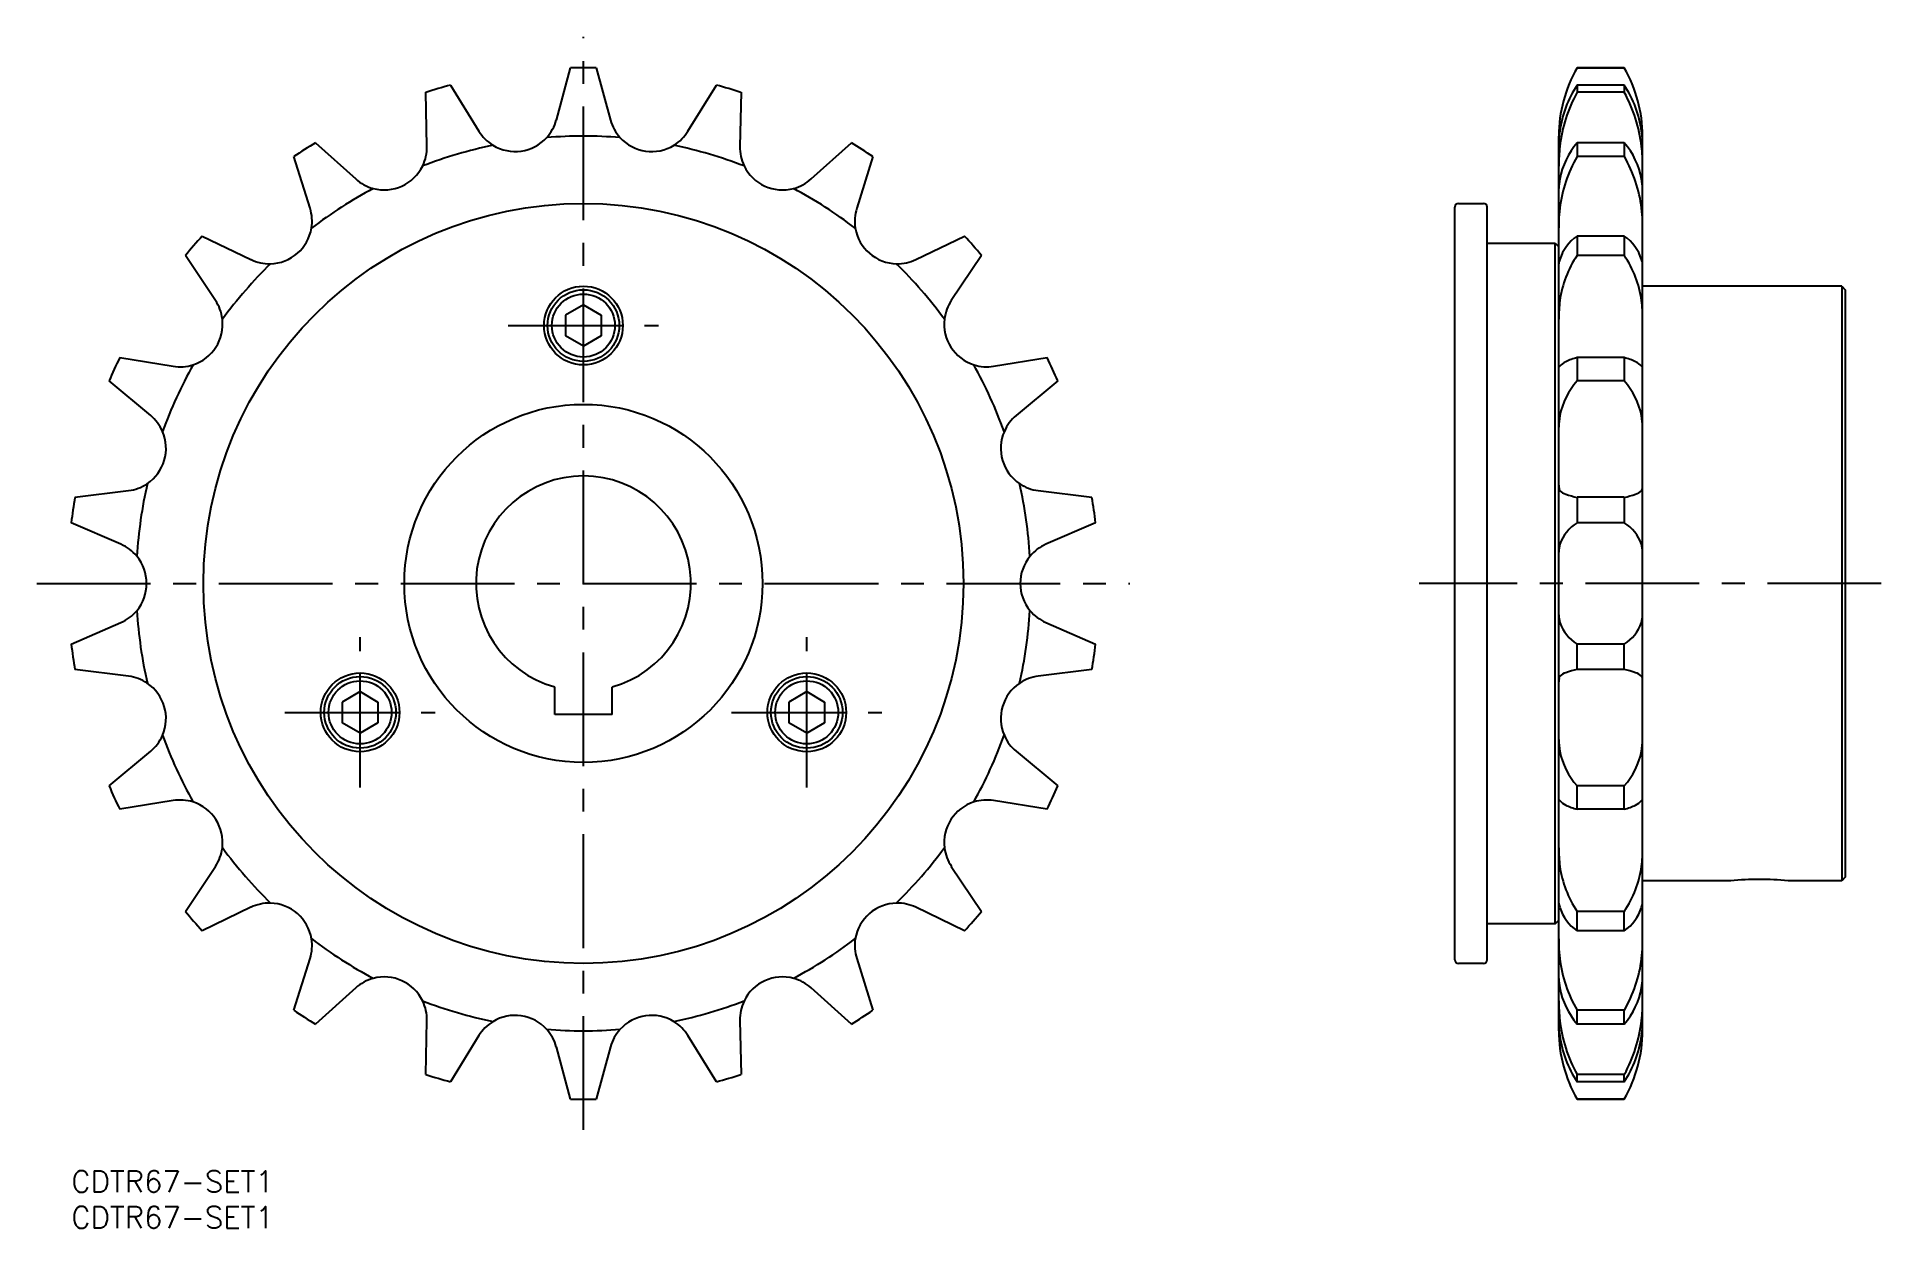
# Model space of a CAD drawing. Extents: x -5 to 253, y -8 to 158.
import ezdxf

# ---------------------------------------------------------------- set-up
doc = ezdxf.new("R2010")
doc.units = 0
doc.header["$LTSCALE"] = 0.5
doc.linetypes.add('CENTER', pattern=[50.8, 31.75, -6.35, 6.35, -6.35])
for name, color, linetype in [('MSM_CENTER', 1, 'CENTER'), ('MSM_CONTINUOUS', 7, 'CONTINUOUS'), ('MSM_PART_NUMBER', 7, 'CONTINUOUS')]:
    doc.layers.add(name, color=color, linetype=linetype)
doc.styles.get("Standard").update_dxf_attribs({"font": 'txt.shx', "height": 3, "bigfont": 'bigfont.shx'})

# ---------------------------------------------------------------- blocks, each defined once
blk = doc.blocks.new('*U9')
at = {"layer": 'MSM_PART_NUMBER'}
blk.add_text('CDTR67-SET1', height=3, dxfattribs=at).set_placement((0, -3))
blk = doc.blocks.new('*U10')
at = {"layer": 'MSM_PART_NUMBER'}
blk.add_text('CDTR67-SET1', height=3, dxfattribs=at).set_placement((0, -8))

msp = doc.modelspace()

# ---------------------------------------------------------------- linework, layer by layer
at = {"layer": 'MSM_CENTER'}
for p, q in [((71.5, 5.7), (71.5, 158.3)), ((61, 118), (82, 118)), ((-4.8, 82), (147.8, 82)), ((252.67, 82), (188.17, 82)), ((40.32, 53.5), (40.32, 74.5)), ((102.68, 53.5), (102.68, 74.5)), ((29.82, 64), (50.82, 64)), ((92.18, 64), (113.18, 64))]:
    msp.add_line(p, q, dxfattribs=at)
at = {"layer": 'MSM_CONTINUOUS'}
for p, q in [((67.72, 146.68), (69.71, 153.98)), ((73.29, 153.98), (75.28, 146.68)), ((210.22, 154), (216.81, 154)), ((210.22, 154), (210.22, 153.98)), ((216.81, 153.98), (210.22, 153.98)), ((216.81, 154), (216.81, 153.98)), ((49.65, 143), (49.5, 150.56)), ((52.94, 151.57), (56.9, 145.13)), ((86.1, 145.13), (90.06, 151.57)), ((93.5, 150.56), (93.35, 143)), ((210.22, 151.57), (210.22, 150.56)), ((216.81, 151.57), (210.22, 151.57)), ((216.81, 150.56), (210.22, 150.56)), ((216.81, 151.57), (216.81, 150.56)), ((207.67, 19.55), (207.67, 144.45)), ((219.37, 19.55), (219.37, 144.45)), ((34.09, 143.52), (39.71, 138.46)), ((103.29, 138.46), (108.91, 143.52)), ((210.22, 143.52), (210.22, 141.58)), ((216.81, 143.52), (210.22, 143.52)), ((216.81, 143.52), (216.81, 141.58)), ((33.35, 134.37), (31.08, 141.58)), ((111.92, 141.58), (109.65, 134.37)), ((216.81, 141.58), (210.22, 141.58)), ((193.17, 29.45), (193.17, 134.55)), ((193.67, 135.05), (197.17, 135.05)), ((197.67, 29.45), (197.67, 134.55)), ((18.28, 130.49), (25.09, 127.21)), ((117.91, 127.21), (124.72, 130.49)), ((197.67, 129.5), (207.17, 129.5)), ((207.17, 129.5), (207.67, 129)), ((207.17, 34.5), (207.17, 129.5)), ((210.22, 130.49), (210.22, 127.78)), ((216.81, 130.49), (210.22, 130.49)), ((216.81, 130.49), (216.81, 127.78)), ((20.14, 121.5), (15.93, 127.78)), ((127.07, 127.78), (122.86, 121.5)), ((216.81, 127.78), (210.22, 127.78)), ((247.17, 123.5), (219.37, 123.5)), ((247.17, 123.5), (247.67, 123)), ((247.17, 123.5), (247.17, 40.5)), ((247.67, 123), (247.67, 41)), ((71.5, 120.89), (69, 119.44)), ((69, 119.44), (69, 116.56)), ((71.5, 120.89), (74, 119.44)), ((74, 119.44), (74, 116.56)), ((71.5, 115.11), (69, 116.56)), ((74, 116.56), (71.5, 115.11)), ((6.77, 113.53), (14.23, 112.31)), ((128.77, 112.31), (136.23, 113.53)), ((216.81, 113.53), (210.22, 113.53)), ((210.22, 113.53), (210.22, 110.27)), ((216.81, 113.53), (216.81, 110.27)), ((11.09, 105.43), (5.28, 110.27)), ((137.72, 110.27), (131.91, 105.43)), ((216.81, 110.27), (210.22, 110.27)), ((0.51, 94.02), (8.01, 94.95)), ((134.99, 94.95), (142.49, 94.02)), ((216.81, 94.02), (210.22, 94.02)), ((210.22, 94.02), (210.22, 90.47)), ((216.81, 94.02), (216.81, 90.47)), ((6.94, 87.46), (0, 90.47)), ((143, 90.47), (136.06, 87.46)), ((216.81, 90.47), (210.22, 90.47)), ((0, 73.53), (6.94, 76.54)), ((136.06, 76.54), (143, 73.53)), ((210.22, 69.98), (210.22, 73.53)), ((216.81, 73.53), (210.22, 73.53)), ((216.81, 69.98), (216.81, 73.53)), ((8.01, 69.05), (0.51, 69.98)), ((142.49, 69.98), (134.99, 69.05)), ((216.81, 69.98), (210.22, 69.98)), ((67.5, 63.7), (67.5, 67.54)), ((75.5, 63.7), (75.5, 67.54)), ((40.32, 66.89), (37.82, 65.44)), ((37.82, 65.44), (37.82, 62.56)), ((40.32, 66.89), (42.82, 65.44)), ((42.82, 65.44), (42.82, 62.56)), ((102.68, 66.89), (100.18, 65.44)), ((100.18, 65.44), (100.18, 62.56)), ((102.68, 66.89), (105.18, 65.44)), ((105.18, 65.44), (105.18, 62.56)), ((40.32, 61.11), (37.82, 62.56)), ((42.82, 62.56), (40.32, 61.11)), ((75.5, 63.7), (67.5, 63.7)), ((102.68, 61.11), (100.18, 62.56)), ((105.18, 62.56), (102.68, 61.11)), ((5.28, 53.73), (11.09, 58.57)), ((131.91, 58.57), (137.72, 53.73)), ((14.23, 51.69), (6.77, 50.47)), ((136.23, 50.47), (128.77, 51.69)), ((210.22, 50.47), (210.22, 53.73)), ((216.81, 53.73), (210.22, 53.73)), ((216.81, 50.47), (216.81, 53.73)), ((216.81, 50.47), (210.22, 50.47)), ((15.93, 36.22), (20.14, 42.5)), ((122.86, 42.5), (127.07, 36.22)), ((231.67, 40.5), (219.37, 40.5)), ((247.17, 40.5), (239.67, 40.5)), ((247.17, 40.5), (239.67, 40.5)), ((247.67, 41), (247.17, 40.5)), ((25.09, 36.79), (18.28, 33.51)), ((124.72, 33.51), (117.91, 36.79)), ((210.22, 33.51), (210.22, 36.22)), ((216.81, 36.22), (210.22, 36.22)), ((216.81, 33.51), (216.81, 36.22)), ((207.17, 34.5), (197.67, 34.5)), ((207.17, 34.5), (207.67, 35)), ((216.81, 33.51), (210.22, 33.51)), ((31.08, 22.42), (33.35, 29.63)), ((109.65, 29.63), (111.92, 22.42)), ((197.17, 28.95), (193.67, 28.95)), ((39.71, 25.54), (34.09, 20.48)), ((108.91, 20.48), (103.29, 25.54)), ((49.5, 13.44), (49.65, 21)), ((93.35, 21), (93.5, 13.44)), ((210.22, 20.48), (210.22, 22.42)), ((216.81, 22.42), (210.22, 22.42)), ((216.81, 20.48), (216.81, 22.42)), ((56.9, 18.87), (52.94, 12.43)), ((90.06, 12.43), (86.1, 18.87)), ((216.81, 20.48), (210.22, 20.48)), ((69.71, 10.02), (67.72, 17.32)), ((75.28, 17.32), (73.29, 10.02)), ((210.22, 12.43), (210.22, 13.44)), ((216.81, 13.44), (210.22, 13.44)), ((216.81, 12.43), (216.81, 13.44)), ((216.81, 12.43), (210.22, 12.43)), ((210.22, 10), (210.22, 10.02)), ((216.81, 10.02), (210.22, 10.02)), ((210.22, 10), (216.81, 10)), ((216.81, 10), (216.81, 10.02))]:
    msp.add_line(p, q, dxfattribs=at)
for centre, radius in [((71.5, 82), 53.05), ((71.5, 118), 5.5), ((71.5, 118), 5), ((71.5, 118), 4.4), ((71.5, 82), 25), ((40.32, 64), 5.5), ((40.32, 64), 5), ((40.32, 64), 4.4), ((102.68, 64), 5.5), ((102.68, 64), 5), ((102.68, 64), 4.4)]:
    msp.add_circle(centre, radius, dxfattribs=at)
for centre, radius, start, end in [((71.5, 82), 72, 88.5745, 91.4255), ((227.03, 144.37), 19.37, 150.2512, 179.7565), ((200, 144.37), 19.37, 0.2435, 29.7488), ((71.5, 82), 72, 104.9381, 107.7891), ((71.5, 82), 72, 72.2109, 75.0619), ((223.36, 142.98), 15.7, 146.8265, 172.1249), ((228.18, 140.67), 20.5, 151.1541, 173.473), ((203.67, 142.98), 15.7, 7.8751, 33.1735), ((198.86, 140.67), 20.5, 6.527, 28.8459), ((61.97, 148.25), 5.95, 211.6118, 238.3314), ((61.97, 148.25), 5.95, 238.3314, 318.0322), ((71.5, 82), 62.45, 85.2956, 94.7044), ((61.97, 148.25), 5.95, 318.0322, 344.7518), ((81.03, 148.25), 5.95, 195.2482, 221.9678), ((81.03, 148.25), 5.96, 221.9678, 301.6686), ((81.03, 148.25), 5.95, 301.6686, 328.3882), ((222.13, 143.11), 14.47, 171.9755, 179.7874), ((204.9, 143.11), 14.47, 0.2126, 8.0245), ((71.5, 82), 72, 121.3018, 124.1528), ((71.5, 82), 62.45, 101.6592, 111.0681), ((43.7, 142.88), 5.95, 334.3958, 1.1155), ((71.5, 82), 62.45, 68.9319, 78.3408), ((99.3, 142.88), 5.95, 178.8845, 205.6042), ((71.5, 82), 72, 55.8472, 58.6982), ((231.08, 140.42), 23.41, 173.6857, 180.3607), ((218.5, 136.47), 10.87, 139.591, 169.4776), ((208.54, 136.47), 10.87, 10.5224, 40.409), ((195.96, 140.42), 23.41, 359.6393, 6.3143), ((43.7, 142.88), 5.95, 254.6951, 334.3958), ((99.3, 142.88), 5.95, 205.6042, 285.3049), ((226.6, 132.1), 18.93, 149.9287, 173.1067), ((200.44, 132.1), 18.93, 6.8933, 30.0713), ((71.5, 82), 62.45, 118.0229, 127.4317), ((43.7, 142.88), 5.95, 227.9755, 254.6951), ((71.5, 82), 62.45, 52.5683, 61.9771), ((99.3, 142.88), 5.95, 285.3049, 312.0245), ((215.86, 136.93), 8.2, 169.2456, 178.5999), ((211.17, 136.93), 8.2, 1.4001, 10.7544), ((27.67, 132.58), 5.95, 350.7595, 17.4791), ((115.33, 132.58), 5.95, 162.5209, 189.2405), ((193.67, 134.55), 0.5, 90, 180), ((197.17, 134.55), 0.5, 0, 90), ((227.41, 132.07), 19.74, 173.2997, 178.5073), ((199.62, 132.07), 19.74, 1.4927, 6.7003), ((27.67, 132.58), 5.95, 271.0587, 350.7595), ((115.33, 132.58), 5.95, 189.2405, 268.9413), ((239.46, 131.66), 31.8, 178.3321, 180.0555), ((187.57, 131.66), 31.8, 359.9445, 1.6679), ((71.5, 82), 72, 137.6654, 140.5164), ((71.5, 82), 72, 39.4836, 42.3346), ((213.92, 125.24), 6.43, 125.1948, 162.0822), ((213.11, 125.24), 6.43, 17.9178, 54.8052), ((71.5, 82), 62.45, 134.3865, 143.7953), ((27.67, 132.58), 5.95, 244.3391, 271.0587), ((71.5, 82), 62.45, 36.2047, 45.6135), ((115.33, 132.58), 5.95, 268.9413, 295.6609), ((219.53, 124.07), 12.14, 164.9869, 167.8311), ((222.74, 119.37), 15.08, 146.1134, 171.8874), ((204.3, 119.37), 15.08, 8.1126, 33.8866), ((207.5, 124.07), 12.14, 12.1689, 15.0131), ((15.19, 118.19), 5.95, 7.1231, 33.8427), ((127.81, 118.19), 5.95, 146.1573, 172.8769), ((226.75, 119.17), 19.08, 172.9669, 180.8338), ((200.29, 119.17), 19.08, 359.1662, 7.0331), ((15.19, 118.19), 5.95, 287.4224, 7.1231), ((127.81, 118.19), 5.95, 172.8769, 252.5776), ((71.5, 82), 72, 154.0291, 156.88), ((71.5, 82), 72, 23.12, 25.9709), ((212.68, 104.59), 9.27, 105.3929, 115.801), ((214.35, 104.59), 9.27, 64.199, 74.6071), ((71.5, 82), 62.45, 150.7501, 160.159), ((15.19, 118.19), 5.95, 260.7027, 287.4224), ((71.5, 82), 62.45, 19.841, 29.2499), ((127.81, 118.19), 5.95, 252.5776, 279.2973), ((208.95, 112.48), 1.28, 181.681, 187.985), ((207.84, 112.32), 0.158, 188.1128, 207.837), ((207.72, 112.26), 0.0298, 205.1232, 266.7589), ((207.71, 112.29), 0.0628, 277.5503, 317.0006), ((207.5, 112.52), 0.372, 313.6787, 325.5851), ((209.58, 110.83), 2.31, 113.8767, 140.1057), ((217.46, 110.83), 2.31, 39.8943, 66.1233), ((219.53, 112.52), 0.372, 214.4149, 226.3213), ((219.32, 112.29), 0.0628, 222.9994, 262.4497), ((219.31, 112.26), 0.0298, 273.2411, 334.8768), ((219.2, 112.32), 0.158, 332.163, 351.8872), ((218.09, 112.48), 1.28, 352.015, 358.319), ((217.82, 103.46), 10.2, 138.1576, 168.8834), ((209.21, 103.46), 10.2, 11.1166, 41.8424), ((7.28, 100.86), 5.95, 303.786, 23.4867), ((7.28, 100.86), 5.95, 23.4867, 50.2064), ((135.72, 100.86), 5.95, 156.5133, 236.214), ((135.72, 100.86), 5.95, 129.7936, 156.5133), ((220.64, 103.5), 12.98, 171.4272, 178.6732), ((206.39, 103.5), 12.98, 1.3268, 8.5728), ((7.28, 100.86), 5.95, 277.0664, 303.786), ((71.5, 82), 62.45, 167.1138, 176.5226), ((71.5, 82), 15, 285.466, 254.534), ((71.5, 82), 62.45, 3.4774, 12.8862), ((135.72, 100.86), 5.95, 236.214, 262.9336), ((212.7, 95.83), 5.03, 181.0801, 186.3665), ((208.31, 95.3), 0.617, 182.468, 215.0682), ((218.72, 95.3), 0.617, 324.9318, 357.532), ((214.34, 95.83), 5.03, 353.6335, 358.9199), ((71.5, 82), 72, 170.3927, 173.2437), ((71.5, 82), 72, 6.7563, 9.6073), ((209.37, 96.69), 2.34, 228.2777, 252.0437), ((212.51, 105), 11.22, 249.8436, 258.2176), ((214.52, 105), 11.22, 281.7824, 290.1564), ((217.67, 96.69), 2.34, 287.9563, 311.7223), ((213.41, 85.45), 5.95, 122.3854, 160.1693), ((213.63, 85.45), 5.95, 19.8307, 57.6146), ((4.57, 82), 5.95, 39.8504, 66.57), ((4.57, 82), 5.95, 320.1496, 39.8504), ((138.43, 82), 5.95, 140.1496, 219.8504), ((138.43, 82), 5.95, 113.43, 140.1496), ((214.21, 86.08), 6.55, 167.7901, 177.445), ((212.83, 86.08), 6.55, 2.555, 12.2099), ((4.57, 82), 5.95, 293.43, 320.1496), ((71.5, 82), 62.45, 183.4774, 192.8862), ((71.5, 82), 62.45, 347.1138, 356.5226), ((138.43, 82), 5.95, 219.8504, 246.57), ((214.21, 77.92), 6.55, 182.555, 192.2099), ((212.83, 77.92), 6.55, 347.7901, 357.445), ((213.41, 78.55), 5.95, 199.8307, 237.6146), ((213.63, 78.55), 5.95, 302.3854, 340.1693), ((71.5, 82), 72, 186.7563, 189.6073), ((71.5, 82), 72, 350.3927, 353.2437), ((209.37, 67.31), 2.34, 107.9563, 131.7223), ((212.51, 59), 11.22, 101.7824, 110.1564), ((214.52, 59), 11.22, 69.8436, 78.2176), ((217.67, 67.31), 2.34, 48.2777, 72.0437), ((7.28, 63.14), 5.95, 56.214, 82.9336), ((7.28, 63.14), 5.95, 336.5133, 56.214), ((135.72, 63.14), 5.95, 123.786, 203.4867), ((135.72, 63.14), 5.95, 97.0664, 123.786), ((212.7, 68.17), 5.03, 173.6335, 178.9199), ((208.31, 68.7), 0.617, 144.9318, 177.532), ((218.72, 68.7), 0.617, 2.468, 35.0682), ((214.34, 68.17), 5.03, 1.0801, 6.3665), ((7.28, 63.14), 5.95, 309.7936, 336.5133), ((71.5, 82), 62.45, 199.841, 209.2499), ((71.5, 82), 62.45, 330.7501, 340.159), ((135.72, 63.14), 5.95, 203.4867, 230.2064), ((220.64, 60.5), 12.98, 181.3268, 188.5728), ((206.39, 60.5), 12.98, 351.4272, 358.6732), ((217.82, 60.54), 10.2, 191.1166, 221.8424), ((209.21, 60.54), 10.2, 318.1576, 348.8834), ((71.5, 82), 72, 203.12, 205.9709), ((15.19, 45.81), 5.95, 72.5776, 99.2973), ((15.19, 45.81), 5.95, 352.8769, 72.5776), ((127.81, 45.81), 5.95, 107.4224, 187.1231), ((127.81, 45.81), 5.95, 80.7027, 107.4224), ((71.5, 82), 72, 334.0291, 336.88), ((208.95, 51.52), 1.28, 172.015, 178.319), ((207.84, 51.68), 0.158, 152.163, 171.8872), ((207.72, 51.74), 0.0298, 93.2411, 154.8768), ((207.71, 51.71), 0.0628, 42.9994, 82.4497), ((207.5, 51.48), 0.372, 34.4149, 46.3213), ((209.58, 53.17), 2.31, 219.8943, 246.1233), ((217.46, 53.17), 2.31, 293.8767, 320.1057), ((219.53, 51.48), 0.372, 133.6787, 145.5851), ((219.32, 51.71), 0.0628, 97.5503, 137.0006), ((219.31, 51.74), 0.0298, 25.1232, 86.7589), ((219.2, 51.68), 0.158, 8.1128, 27.837), ((218.09, 51.52), 1.28, 1.681, 7.985), ((212.68, 59.41), 9.27, 244.199, 254.6071), ((214.35, 59.41), 9.27, 285.3929, 295.801), ((15.19, 45.81), 5.95, 326.1573, 352.8769), ((71.5, 82), 62.45, 216.2047, 225.6135), ((71.5, 82), 62.45, 314.3865, 323.7953), ((127.81, 45.81), 5.95, 187.1231, 213.8427), ((226.75, 44.83), 19.08, 179.1662, 187.0331), ((200.29, 44.83), 19.08, 352.9669, 0.8338), ((222.74, 44.63), 15.08, 188.1126, 213.8866), ((204.3, 44.63), 15.08, 326.1134, 351.8874), ((235.67, -4.74), 45.41, 84.9467, 95.0533), ((71.5, 82), 72, 219.4836, 222.3346), ((27.67, 31.42), 5.95, 88.9413, 115.6609), ((27.67, 31.42), 5.95, 9.2405, 88.9413), ((115.33, 31.42), 5.95, 91.0587, 170.7595), ((115.33, 31.42), 5.95, 64.3391, 91.0587), ((71.5, 82), 72, 317.6654, 320.5164), ((219.53, 39.93), 12.14, 192.1689, 195.0131), ((213.92, 38.76), 6.43, 197.9178, 234.8052), ((213.11, 38.76), 6.43, 305.1948, 342.0822), ((207.5, 39.93), 12.14, 344.9869, 347.8311), ((27.67, 31.42), 5.95, 342.5209, 9.2405), ((71.5, 82), 62.45, 232.5683, 241.9771), ((71.5, 82), 62.45, 298.0229, 307.4317), ((115.33, 31.42), 5.95, 170.7595, 197.4791), ((239.46, 32.34), 31.8, 179.9445, 181.6679), ((227.41, 31.93), 19.74, 181.4927, 186.7003), ((199.62, 31.93), 19.74, 353.2997, 358.5073), ((187.57, 32.34), 31.8, 358.3321, 0.0555), ((193.67, 29.45), 0.5, 180, 270), ((197.17, 29.45), 0.5, 270, 0), ((226.6, 31.9), 18.93, 186.8933, 210.0713), ((200.44, 31.9), 18.93, 329.9287, 353.1067), ((43.7, 21.12), 5.95, 105.3049, 132.0245), ((43.7, 21.12), 5.95, 25.6042, 105.3049), ((99.3, 21.12), 5.95, 74.6951, 154.3958), ((99.3, 21.12), 5.95, 47.9755, 74.6951), ((215.86, 27.07), 8.2, 181.4001, 190.7544), ((211.17, 27.07), 8.2, 349.2456, 358.5999), ((71.5, 82), 62.45, 248.9319, 258.3408), ((43.7, 21.12), 5.95, 358.8845, 25.6042), ((71.5, 82), 62.45, 281.6592, 291.0681), ((99.3, 21.12), 5.95, 154.3958, 181.1155), ((231.08, 23.58), 23.41, 179.6393, 186.3143), ((218.5, 27.53), 10.87, 190.5224, 220.409), ((208.54, 27.53), 10.87, 319.591, 349.4776), ((195.96, 23.58), 23.41, 353.6857, 0.3607), ((71.5, 82), 72, 235.8472, 238.6982), ((61.97, 15.75), 5.95, 121.6686, 148.3882), ((61.97, 15.75), 5.95, 41.9678, 121.6686), ((81.03, 15.75), 5.95, 58.3314, 138.0322), ((81.03, 15.75), 5.95, 31.6118, 58.3314), ((71.5, 82), 72, 301.3018, 304.1528), ((222.13, 20.89), 14.47, 180.2126, 188.0245), ((228.18, 23.33), 20.5, 186.527, 208.8459), ((198.86, 23.33), 20.5, 331.1541, 353.473), ((204.9, 20.89), 14.47, 351.9755, 359.7874), ((71.5, 82), 62.45, 265.2956, 274.7044), ((61.97, 15.75), 5.95, 15.2482, 41.9678), ((81.03, 15.75), 5.95, 138.0322, 164.7518), ((227.03, 19.63), 19.37, 180.2435, 209.7488), ((223.36, 21.02), 15.7, 187.8751, 213.1735), ((200, 19.63), 19.37, 330.2512, 359.7565), ((203.67, 21.02), 15.7, 326.8265, 352.1249), ((71.5, 82), 72, 252.2109, 255.0619), ((71.5, 82), 72, 284.9381, 287.7891), ((71.5, 82), 72, 268.5745, 271.4255)]:
    msp.add_arc(centre, radius, start, end, dxfattribs=at)

# ---------------------------------------------------------------- block references
for name in ['*U9', '*U10']:
    msp.add_blockref(name, (0, 0), dxfattribs=at)

doc.saveas('drawing.dxf')
